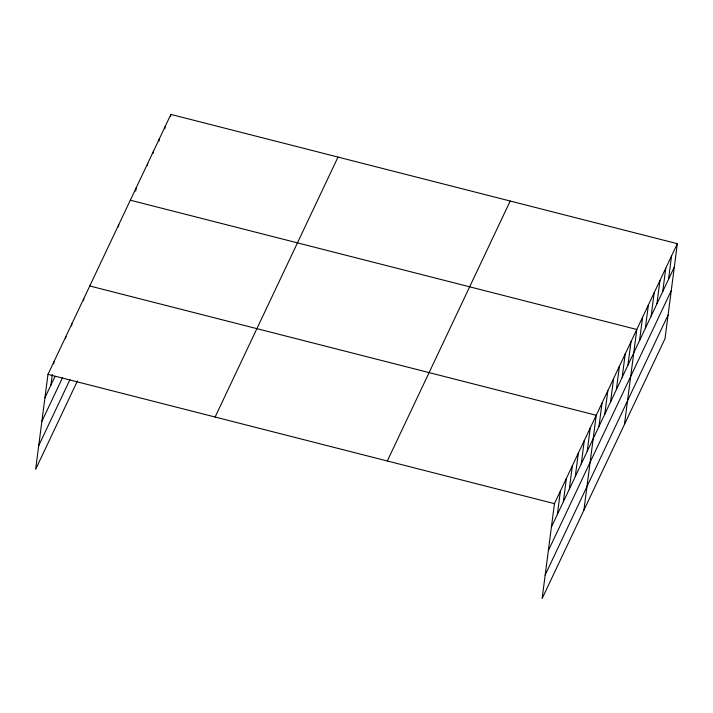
<?xml version="1.0" encoding="UTF-8"?>
<svg xmlns="http://www.w3.org/2000/svg" width="713" height="713" viewBox="0 0 713 713"><rect width="100%" height="100%" fill="white"/><g stroke="black" fill="none" stroke-linecap="round" stroke-linejoin="round"><path stroke-width="1.07" d="M677.35 243.694L554.447 503.654L542.121 598.581L665.024 338.63L677.35 243.694L170.879 114.419L47.976 374.37L35.65 469.306L77.441 380.92M50.917 385.118L52.29 374.494M53.671 363.871L53.947 361.749M65.614 338.622L65.89 336.491M71.585 325.993L71.861 323.871M83.519 300.743L83.795 298.613M118.456 226.841L118.732 224.711M135.702 191.137L136.121 187.947M147.431 165.559L147.707 163.437M153.224 153.304L153.5 151.183M159.017 141.049L159.293 138.928M164.81 128.795L165.086 126.673M170.603 116.54L170.879 114.419M557.379 514.403L560.418 491.025M563.35 501.774L566.389 478.405M569.322 489.154L572.361 465.776M575.293 476.525L578.323 453.147M581.264 463.896L584.295 440.518M587.227 451.267L590.266 427.898M583.902 510.196L596.237 415.269L89.767 285.984M598.991 426.392L602.03 403.014M604.784 414.137L607.824 390.76M610.578 401.874L613.617 378.505M616.371 389.619L619.41 366.25M622.173 377.364L625.203 353.996M627.966 365.109L630.996 341.741M624.463 424.413L636.789 329.486L130.327 200.201M639.552 340.6L642.582 317.232M645.345 328.345L648.384 304.968M651.138 316.091L654.178 292.713M656.931 303.836L659.971 280.459M662.725 291.581L665.764 268.204M668.518 279.327L671.557 255.949M44.946 397.747L55.044 376.384M41.88 421.365L62.539 377.658M38.716 445.687L69.945 379.646M215.112 417.034L338.015 157.074M387.311 460.99L510.214 201.03M551.416 527.032L674.311 267.072M548.342 550.641L671.245 290.681M545.187 574.972L668.09 315.012M47.976 374.37L554.447 503.654"/></g></svg>
